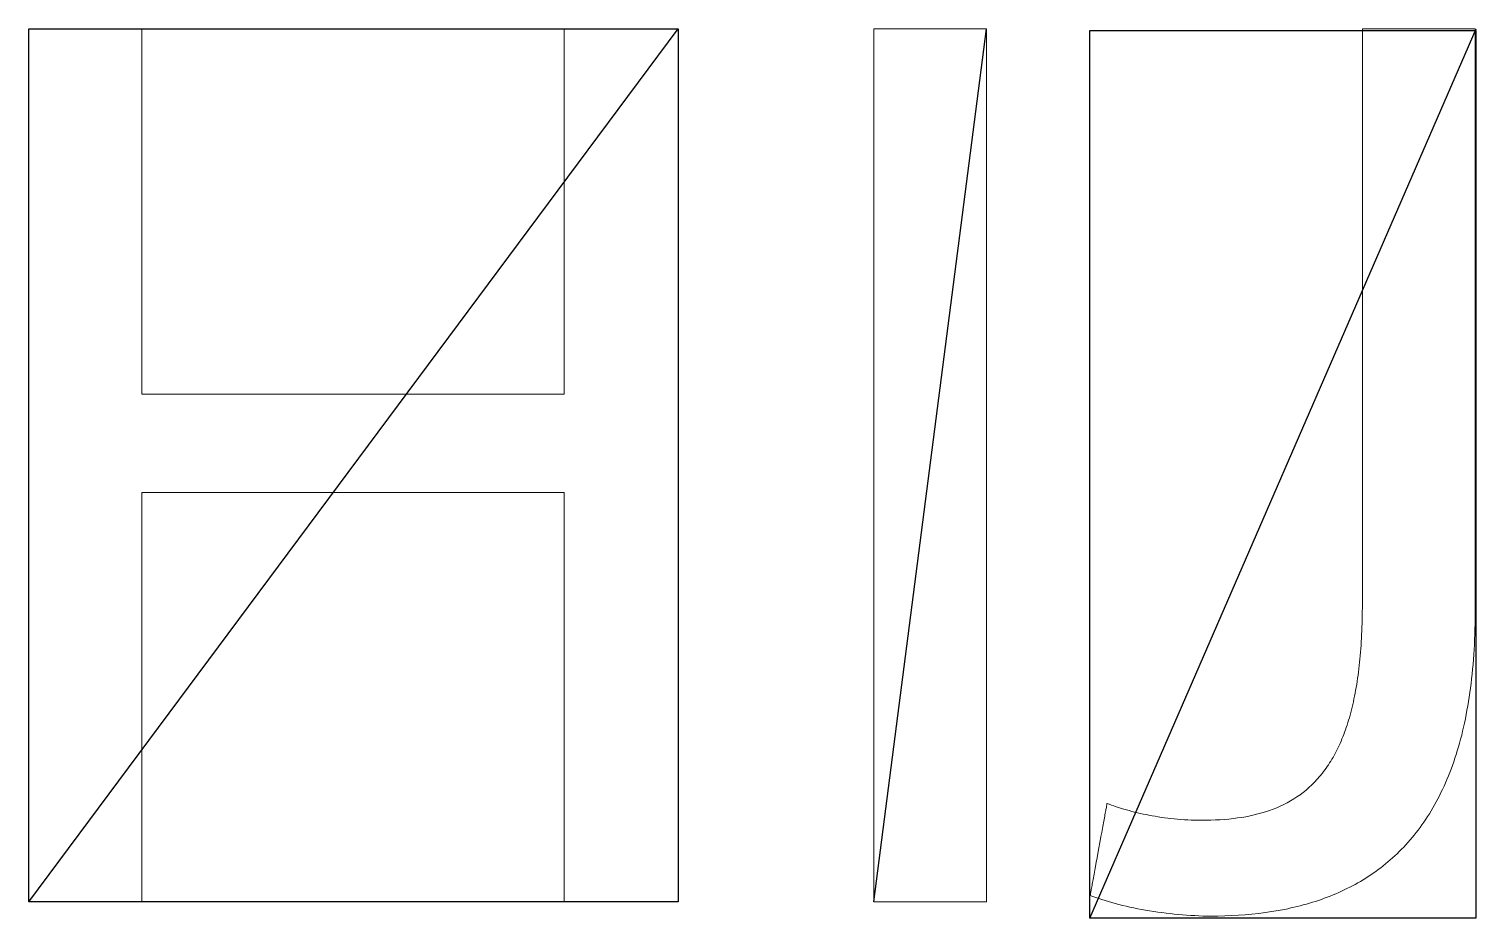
# Model space of a CAD drawing. Header units: millimetres. Extents: x 0 to 114, y 1 to 130.
# Drawn here: x 26.39 to 42.96, y 83.26 to 93.44 of the extents above; entities that cross this region are included whole.
import ezdxf

# ---------------------------------------------------------------- set-up
doc = ezdxf.new("R2010")
doc.units = ezdxf.units.MM
doc.header["$MEASUREMENT"] = 0
doc.layers.add('Layer 1', color=7, linetype='Continuous')

msp = doc.modelspace()

# ---------------------------------------------------------------- linework, layer by layer
for p, q in [((26.391, 83.443), (33.824, 93.443)), ((36.064, 83.443), (37.354, 93.443)), ((38.537, 83.257), (42.959, 93.443))]:
    msp.add_line(p, q)
for points in [[(26.391, 93.443), (33.824, 93.443), (33.824, 83.443), (26.391, 83.443)], [(38.537, 93.426), (42.955, 93.426), (42.955, 83.257), (38.537, 83.257)]]:
    msp.add_lwpolyline(points, close=True)
at = {"layer": 'Layer 1', "lineweight": 0}
for points in [[(27.682, 93.443), (27.682, 89.259), (32.519, 89.259), (32.519, 93.443), (33.824, 93.443), (33.824, 83.443), (32.519, 83.443), (32.519, 88.131), (27.682, 88.131), (27.682, 83.443), (26.391, 83.443), (26.391, 93.443), (27.682, 93.443)], [(37.354, 93.443), (37.354, 83.443), (36.064, 83.443), (36.064, 93.443), (37.354, 93.443)]]:
    msp.add_lwpolyline(points, dxfattribs=at)
msp.add_lwpolyline([(41.657, 93.443), (41.657, 93.443), (41.658, 93.443), (41.659, 93.443), (41.661, 93.443), (41.663, 93.443), (41.665, 93.443), (41.668, 93.443), (41.671, 93.443), (41.679, 93.443), (41.689, 93.443), (41.7, 93.443), (41.712, 93.443), (41.726, 93.443), (41.742, 93.443), (41.758, 93.443), (41.776, 93.443), (41.795, 93.443), (41.815, 93.443), (41.836, 93.443), (41.859, 93.443), (41.882, 93.443), (41.906, 93.443), (41.931, 93.443), (41.956, 93.443), (41.983, 93.443), (42.01, 93.443), (42.037, 93.443), (42.065, 93.443), (42.123, 93.443), (42.182, 93.443), (42.242, 93.443), (42.302, 93.443), (42.363, 93.443), (42.423, 93.443), (42.482, 93.443), (42.539, 93.443), (42.567, 93.443), (42.595, 93.443), (42.622, 93.443), (42.648, 93.443), (42.674, 93.443), (42.699, 93.443), (42.723, 93.443), (42.746, 93.443), (42.768, 93.443), (42.789, 93.443), (42.81, 93.443), (42.829, 93.443), (42.846, 93.443), (42.863, 93.443), (42.878, 93.443), (42.892, 93.443), (42.905, 93.443), (42.916, 93.443), (42.925, 93.443), (42.933, 93.443), (42.936, 93.443), (42.939, 93.443), (42.942, 93.443), (42.944, 93.443), (42.946, 93.443), (42.947, 93.443), (42.947, 93.443), (42.948, 93.443), (42.948, 93.443), (42.948, 93.442), (42.948, 93.44), (42.948, 93.438), (42.948, 93.435), (42.948, 93.432), (42.948, 93.428), (42.948, 93.424), (42.948, 93.419), (42.948, 93.413), (42.948, 93.407), (42.948, 93.4), (42.948, 93.393), (42.948, 93.385), (42.948, 93.377), (42.948, 93.368), (42.948, 93.358), (42.948, 93.348), (42.948, 93.338), (42.948, 93.327), (42.948, 93.315), (42.948, 93.303), (42.948, 93.291), (42.948, 93.278), (42.948, 93.264), (42.948, 93.25), (42.948, 93.235), (42.948, 93.22), (42.948, 93.205), (42.948, 93.189), (42.948, 93.172), (42.948, 93.155), (42.948, 93.138), (42.948, 93.12), (42.948, 93.102), (42.948, 93.083), (42.948, 93.064), (42.948, 93.044), (42.948, 93.024), (42.948, 93.004), (42.948, 92.962), (42.948, 92.918), (42.948, 92.872), (42.948, 92.825), (42.948, 92.777), (42.948, 92.727), (42.948, 92.675), (42.948, 92.622), (42.948, 92.568), (42.948, 92.513), (42.948, 92.456), (42.948, 92.397), (42.948, 92.338), (42.948, 92.277), (42.948, 92.216), (42.948, 92.153), (42.948, 92.089), (42.948, 92.024), (42.948, 91.958), (42.948, 91.891), (42.948, 91.823), (42.948, 91.754), (42.948, 91.685), (42.948, 91.615), (42.948, 91.543), (42.948, 91.472), (42.948, 91.399), (42.948, 91.326), (42.948, 91.252), (42.948, 91.178), (42.948, 91.103), (42.948, 91.027), (42.948, 90.951), (42.948, 90.875), (42.948, 90.721), (42.948, 90.566), (42.948, 90.411), (42.948, 90.097), (42.948, 89.784), (42.948, 89.628), (42.948, 89.473), (42.948, 89.32), (42.948, 89.243), (42.948, 89.167), (42.948, 89.092), (42.948, 89.017), (42.948, 88.943), (42.948, 88.869), (42.948, 88.796), (42.948, 88.723), (42.948, 88.651), (42.948, 88.58), (42.948, 88.51), (42.948, 88.44), (42.948, 88.371), (42.948, 88.304), (42.948, 88.237), (42.948, 88.171), (42.948, 88.106), (42.948, 88.042), (42.948, 87.979), (42.948, 87.917), (42.948, 87.857), (42.948, 87.797), (42.948, 87.739), (42.948, 87.682), (42.948, 87.626), (42.948, 87.572), (42.948, 87.519), (42.948, 87.468), (42.948, 87.418), (42.948, 87.369), (42.948, 87.322), (42.948, 87.277), (42.948, 87.233), (42.948, 87.191), (42.948, 87.17), (42.948, 87.15), (42.948, 87.131), (42.948, 87.111), (42.948, 87.093), (42.948, 87.074), (42.948, 87.057), (42.948, 87.039), (42.948, 87.022), (42.948, 87.006), (42.948, 86.99), (42.948, 86.974), (42.948, 86.959), (42.948, 86.945), (42.948, 86.931), (42.948, 86.917), (42.948, 86.904), (42.948, 86.891), (42.948, 86.879), (42.948, 86.868), (42.948, 86.857), (42.948, 86.846), (42.948, 86.836), (42.948, 86.827), (42.948, 86.818), (42.948, 86.809), (42.948, 86.802), (42.948, 86.794), (42.948, 86.788), (42.948, 86.781), (42.948, 86.776), (42.948, 86.771), (42.948, 86.766), (42.948, 86.762), (42.948, 86.759), (42.948, 86.756), (42.948, 86.754), (42.948, 86.753), (42.948, 86.752), (42.948, 86.752), (42.947, 86.69), (42.947, 86.628), (42.946, 86.568), (42.944, 86.508), (42.942, 86.449), (42.939, 86.39), (42.936, 86.332), (42.933, 86.275), (42.929, 86.218), (42.924, 86.162), (42.919, 86.107), (42.914, 86.052), (42.908, 85.998), (42.902, 85.945), (42.895, 85.892), (42.888, 85.84), (42.881, 85.788), (42.873, 85.738), (42.864, 85.687), (42.855, 85.638), (42.846, 85.589), (42.836, 85.54), (42.826, 85.492), (42.816, 85.445), (42.805, 85.398), (42.794, 85.352), (42.782, 85.307), (42.77, 85.262), (42.757, 85.218), (42.744, 85.174), (42.731, 85.131), (42.717, 85.089), (42.703, 85.047), (42.688, 85.006), (42.673, 84.965), (42.658, 84.925), (42.642, 84.885), (42.626, 84.846), (42.609, 84.807), (42.592, 84.77), (42.575, 84.732), (42.557, 84.695), (42.539, 84.659), (42.521, 84.623), (42.502, 84.588), (42.483, 84.554), (42.464, 84.52), (42.444, 84.486), (42.424, 84.453), (42.403, 84.421), (42.382, 84.389), (42.361, 84.357), (42.339, 84.326), (42.317, 84.296), (42.295, 84.266), (42.272, 84.237), (42.25, 84.208), (42.226, 84.179), (42.203, 84.152), (42.179, 84.124), (42.154, 84.097), (42.13, 84.071), (42.105, 84.045), (42.08, 84.02), (42.054, 83.995), (42.028, 83.971), (42.002, 83.947), (41.976, 83.923), (41.949, 83.9), (41.922, 83.878), (41.894, 83.856), (41.867, 83.834), (41.839, 83.813), (41.811, 83.792), (41.782, 83.772), (41.753, 83.752), (41.724, 83.733), (41.695, 83.714), (41.665, 83.696), (41.635, 83.678), (41.605, 83.661), (41.574, 83.643), (41.543, 83.627), (41.512, 83.611), (41.481, 83.595), (41.449, 83.58), (41.418, 83.565), (41.386, 83.55), (41.353, 83.536), (41.321, 83.522), (41.288, 83.509), (41.255, 83.496), (41.221, 83.484), (41.188, 83.472), (41.154, 83.46), (41.12, 83.449), (41.086, 83.438), (41.051, 83.427), (41.016, 83.417), (40.981, 83.408), (40.946, 83.398), (40.911, 83.389), (40.875, 83.381), (40.839, 83.373), (40.803, 83.365), (40.767, 83.357), (40.694, 83.343), (40.62, 83.331), (40.545, 83.32), (40.47, 83.31), (40.393, 83.302), (40.316, 83.295), (40.239, 83.29), (40.16, 83.285), (40.081, 83.282), (40.001, 83.28), (39.921, 83.28), (39.876, 83.28), (39.831, 83.281), (39.785, 83.282), (39.739, 83.285), (39.692, 83.287), (39.645, 83.29), (39.598, 83.294), (39.551, 83.298), (39.504, 83.303), (39.456, 83.308), (39.409, 83.314), (39.362, 83.32), (39.315, 83.326), (39.268, 83.333), (39.221, 83.341), (39.175, 83.348), (39.13, 83.357), (39.085, 83.365), (39.04, 83.374), (38.996, 83.383), (38.953, 83.393), (38.91, 83.403), (38.868, 83.413), (38.828, 83.424), (38.788, 83.435), (38.749, 83.446), (38.711, 83.457), (38.675, 83.469), (38.639, 83.48), (38.605, 83.492), (38.572, 83.505), (38.541, 83.517), (38.541, 83.518), (38.542, 83.52), (38.542, 83.524), (38.543, 83.529), (38.544, 83.535), (38.546, 83.543), (38.548, 83.552), (38.549, 83.562), (38.552, 83.574), (38.554, 83.586), (38.556, 83.6), (38.559, 83.614), (38.562, 83.63), (38.565, 83.646), (38.568, 83.664), (38.571, 83.682), (38.575, 83.701), (38.578, 83.72), (38.582, 83.741), (38.586, 83.761), (38.59, 83.783), (38.594, 83.805), (38.598, 83.828), (38.602, 83.85), (38.611, 83.897), (38.62, 83.946), (38.638, 84.044), (38.656, 84.142), (38.664, 84.19), (38.673, 84.237), (38.677, 84.26), (38.681, 84.283), (38.685, 84.305), (38.689, 84.326), (38.693, 84.347), (38.697, 84.367), (38.7, 84.387), (38.704, 84.406), (38.707, 84.424), (38.71, 84.441), (38.713, 84.458), (38.716, 84.473), (38.719, 84.488), (38.721, 84.501), (38.724, 84.514), (38.726, 84.525), (38.728, 84.536), (38.729, 84.545), (38.731, 84.552), (38.732, 84.559), (38.733, 84.564), (38.733, 84.568), (38.734, 84.57), (38.734, 84.571), (38.759, 84.561), (38.785, 84.551), (38.812, 84.542), (38.84, 84.532), (38.868, 84.523), (38.896, 84.514), (38.926, 84.505), (38.955, 84.497), (38.986, 84.488), (39.017, 84.48), (39.048, 84.472), (39.081, 84.464), (39.113, 84.456), (39.146, 84.449), (39.18, 84.442), (39.214, 84.435), (39.249, 84.429), (39.284, 84.423), (39.32, 84.417), (39.356, 84.411), (39.392, 84.406), (39.429, 84.402), (39.466, 84.397), (39.504, 84.393), (39.542, 84.39), (39.58, 84.387), (39.619, 84.384), (39.658, 84.382), (39.697, 84.38), (39.737, 84.379), (39.777, 84.378), (39.817, 84.378), (39.871, 84.378), (39.924, 84.379), (39.977, 84.381), (40.028, 84.384), (40.08, 84.388), (40.13, 84.392), (40.18, 84.398), (40.228, 84.404), (40.277, 84.411), (40.324, 84.419), (40.371, 84.428), (40.417, 84.439), (40.462, 84.45), (40.506, 84.462), (40.55, 84.475), (40.593, 84.489), (40.635, 84.505), (40.676, 84.521), (40.717, 84.539), (40.757, 84.558), (40.796, 84.578), (40.834, 84.599), (40.871, 84.622), (40.908, 84.645), (40.944, 84.67), (40.979, 84.697), (41.013, 84.724), (41.046, 84.753), (41.078, 84.783), (41.11, 84.815), (41.141, 84.848), (41.171, 84.882), (41.2, 84.918), (41.214, 84.936), (41.228, 84.955), (41.242, 84.975), (41.256, 84.994), (41.269, 85.014), (41.282, 85.034), (41.295, 85.055), (41.308, 85.076), (41.321, 85.098), (41.333, 85.119), (41.345, 85.142), (41.357, 85.164), (41.368, 85.187), (41.38, 85.211), (41.391, 85.235), (41.402, 85.259), (41.413, 85.284), (41.423, 85.309), (41.434, 85.334), (41.444, 85.36), (41.454, 85.386), (41.463, 85.413), (41.473, 85.44), (41.482, 85.468), (41.491, 85.496), (41.5, 85.524), (41.508, 85.553), (41.516, 85.582), (41.524, 85.612), (41.532, 85.642), (41.54, 85.673), (41.547, 85.704), (41.554, 85.735), (41.561, 85.767), (41.568, 85.8), (41.574, 85.832), (41.58, 85.866), (41.586, 85.9), (41.592, 85.934), (41.597, 85.969), (41.603, 86.004), (41.608, 86.039), (41.612, 86.075), (41.617, 86.112), (41.621, 86.149), (41.625, 86.187), (41.629, 86.225), (41.633, 86.263), (41.636, 86.302), (41.639, 86.342), (41.642, 86.382), (41.644, 86.422), (41.647, 86.463), (41.649, 86.505), (41.651, 86.547), (41.652, 86.589), (41.654, 86.632), (41.655, 86.676), (41.656, 86.72), (41.656, 86.765), (41.657, 86.81), (41.657, 86.855), (41.657, 86.856), (41.657, 86.857), (41.657, 86.858), (41.657, 86.86), (41.657, 86.863), (41.657, 86.866), (41.657, 86.87), (41.657, 86.874), (41.657, 86.879), (41.657, 86.885), (41.657, 86.891), (41.657, 86.898), (41.657, 86.905), (41.657, 86.912), (41.657, 86.921), (41.657, 86.929), (41.657, 86.939), (41.657, 86.949), (41.657, 86.959), (41.657, 86.97), (41.657, 86.981), (41.657, 86.993), (41.657, 87.005), (41.657, 87.018), (41.657, 87.032), (41.657, 87.046), (41.657, 87.06), (41.657, 87.075), (41.657, 87.09), (41.657, 87.106), (41.657, 87.122), (41.657, 87.139), (41.657, 87.156), (41.657, 87.173), (41.657, 87.191), (41.657, 87.21), (41.657, 87.229), (41.657, 87.248), (41.657, 87.288), (41.657, 87.329), (41.657, 87.372), (41.657, 87.417), (41.657, 87.463), (41.657, 87.511), (41.657, 87.56), (41.657, 87.611), (41.657, 87.663), (41.657, 87.717), (41.657, 87.771), (41.657, 87.827), (41.657, 87.885), (41.657, 87.943), (41.657, 88.003), (41.657, 88.064), (41.657, 88.126), (41.657, 88.189), (41.657, 88.253), (41.657, 88.317), (41.657, 88.383), (41.657, 88.45), (41.657, 88.518), (41.657, 88.586), (41.657, 88.656), (41.657, 88.726), (41.657, 88.796), (41.657, 88.868), (41.657, 88.94), (41.657, 89.012), (41.657, 89.086), (41.657, 89.159), (41.657, 89.234), (41.657, 89.384), (41.657, 89.535), (41.657, 89.687), (41.657, 89.841), (41.657, 90.149), (41.657, 90.458), (41.657, 90.611), (41.657, 90.764), (41.657, 90.915), (41.657, 91.065), (41.657, 91.139), (41.657, 91.213), (41.657, 91.286), (41.657, 91.359), (41.657, 91.431), (41.657, 91.502), (41.657, 91.573), (41.657, 91.643), (41.657, 91.712), (41.657, 91.781), (41.657, 91.848), (41.657, 91.915), (41.657, 91.981), (41.657, 92.046), (41.657, 92.11), (41.657, 92.173), (41.657, 92.235), (41.657, 92.296), (41.657, 92.355), (41.657, 92.414), (41.657, 92.471), (41.657, 92.527), (41.657, 92.582), (41.657, 92.635), (41.657, 92.687), (41.657, 92.738), (41.657, 92.787), (41.657, 92.835), (41.657, 92.881), (41.657, 92.926), (41.657, 92.969), (41.657, 93.011), (41.657, 93.051), (41.657, 93.07), (41.657, 93.089), (41.657, 93.107), (41.657, 93.125), (41.657, 93.143), (41.657, 93.16), (41.657, 93.177), (41.657, 93.193), (41.657, 93.209), (41.657, 93.224), (41.657, 93.239), (41.657, 93.253), (41.657, 93.267), (41.657, 93.28), (41.657, 93.293), (41.657, 93.305), (41.657, 93.317), (41.657, 93.329), (41.657, 93.34), (41.657, 93.35), (41.657, 93.36), (41.657, 93.369), (41.657, 93.378), (41.657, 93.386), (41.657, 93.394), (41.657, 93.401), (41.657, 93.408), (41.657, 93.414), (41.657, 93.419), (41.657, 93.424), (41.657, 93.428), (41.657, 93.432), (41.657, 93.436), (41.657, 93.438), (41.657, 93.44), (41.657, 93.442), (41.657, 93.443), (41.657, 93.443)], close=True, dxfattribs=at)

doc.saveas('drawing.dxf')
